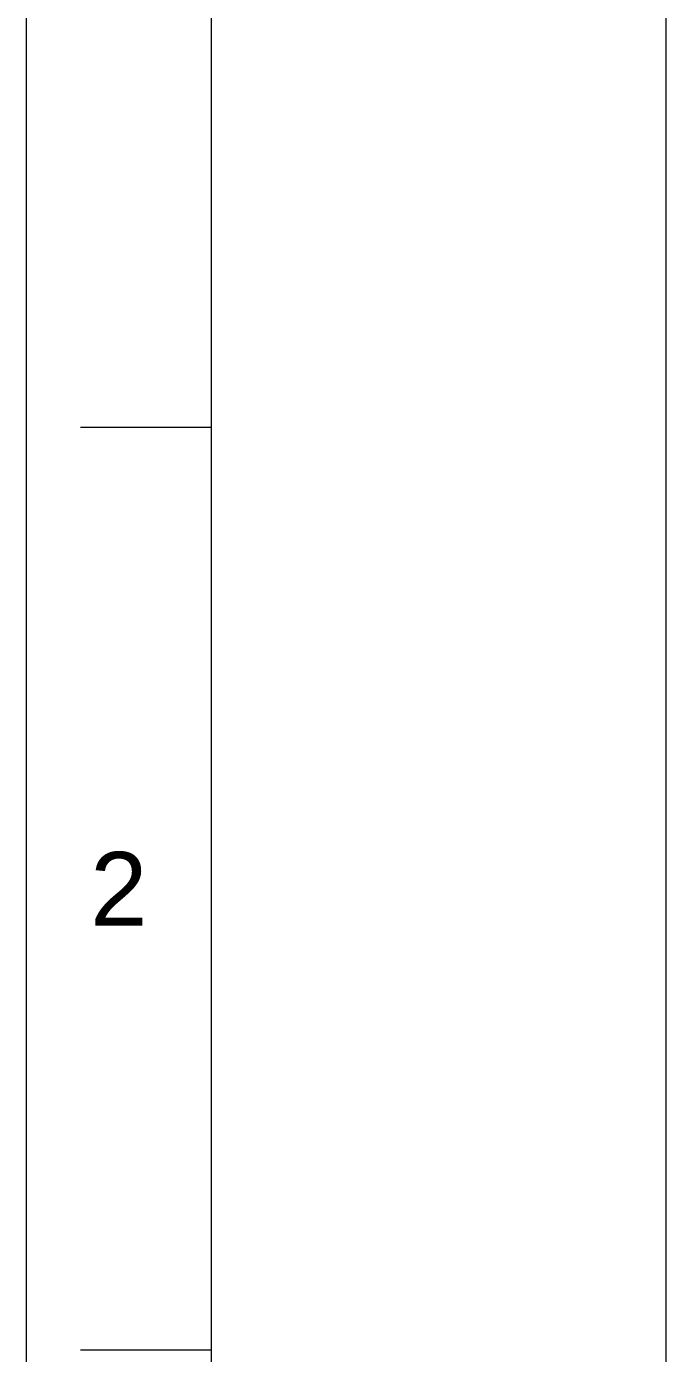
# Model space of a CAD drawing. Header units: millimetres. Extents: x 789 to 1209, y -1956 to -1362.
# Drawn here: x 789.1 to 838.2, y -1518.2 to -1416.5 of the extents above; entities that cross this region are included whole.
import ezdxf

# ---------------------------------------------------------------- set-up
doc = ezdxf.new("R2010")
doc.units = ezdxf.units.MM
doc.header["$LTSCALE"] = 0.1
doc.layers.get('0').update_dxf_attribs({"lineweight": 13})
doc.styles.get("Standard").update_dxf_attribs({"font": 'arial.ttf'})

msp = doc.modelspace()

# ---------------------------------------------------------------- linework, layer by layer
for p, q in [((803.291, -1376.521), (803.291, -1942.177)), ((803.291, -1447.228), (793.291, -1447.228)), ((803.291, -1517.935), (793.291, -1517.935))]:
    msp.add_line(p, q)
at = {"color": 7, "linetype": 'Continuous'}
msp.add_line((838.181, -1728.641), (838.181, -1409.593), dxfattribs=at)
msp.add_lwpolyline([(789.15, -1362.379), (1209.15, -1362.379), (1209.15, -1956.319), (789.15, -1956.319)], close=True)
for p in [(803.291, -1447.228), (803.291, -1517.935)]:
    msp.add_point(p)

# ---------------------------------------------------------------- texts
at = {"insert": (796.22, -1482.581), "char_height": 5.657, "attachment_point": 5}
msp.add_mtext_dynamic_manual_height_columns('2', width=50, gutter_width=12.5, heights=[0], dxfattribs=at)

doc.saveas('drawing.dxf')
